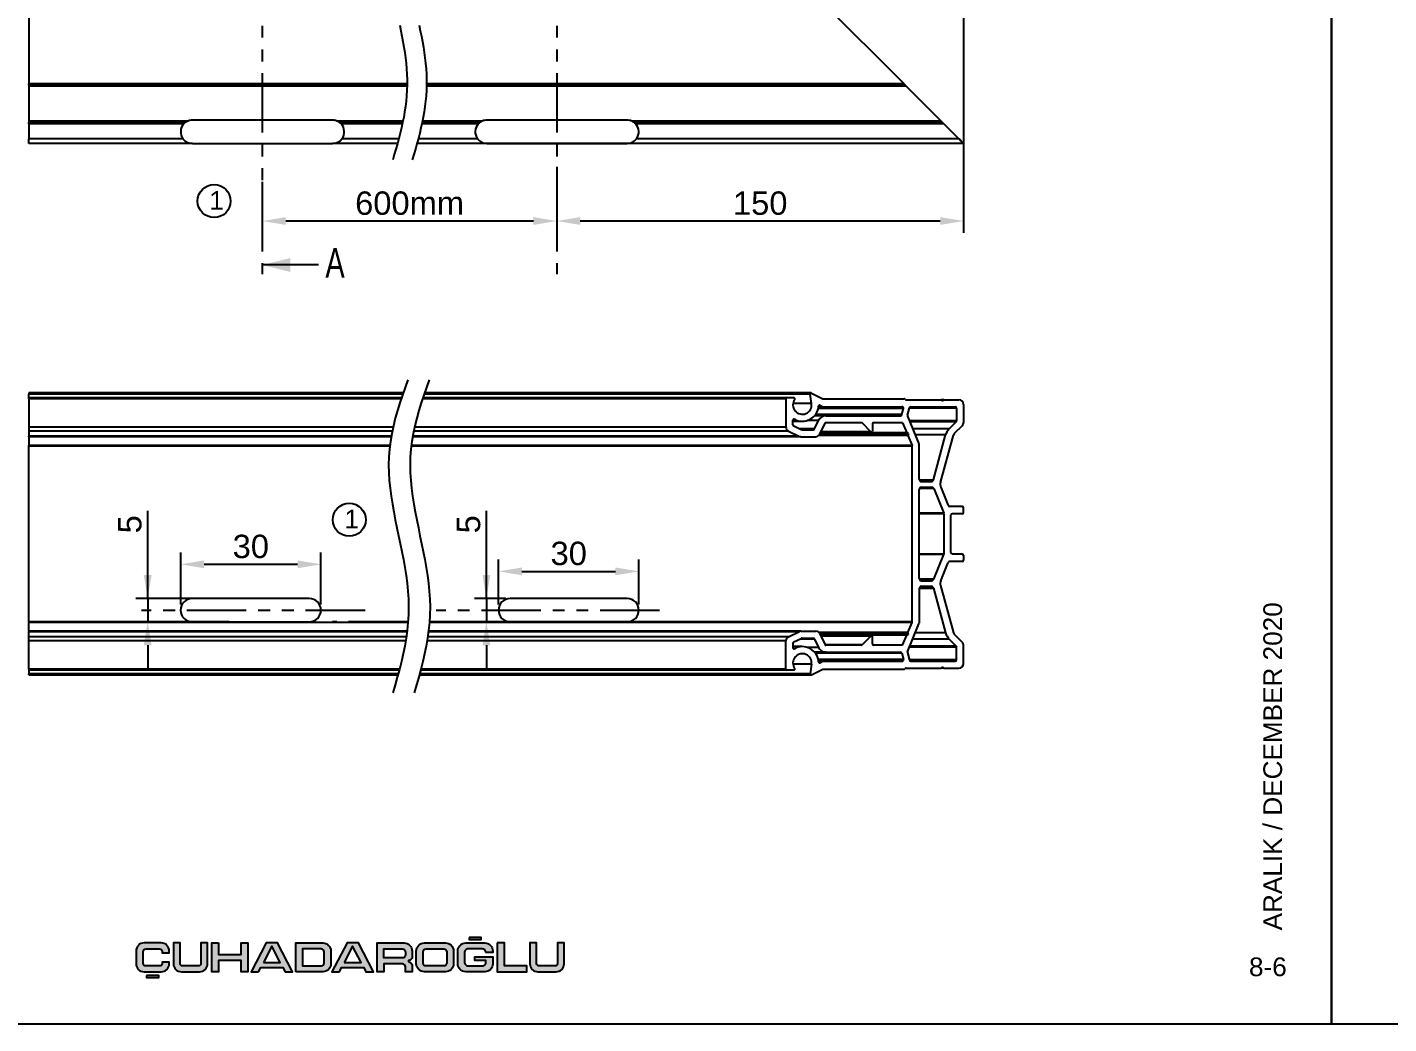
# Model space of a CAD drawing. Header units: millimetres. Extents: x 221 to 2771, y 196 to 840.
# Drawn here: x 1581.8 to 1727.4, y 542.6 to 649.2 of the extents above; entities that cross this region are included whole.
import ezdxf
from ezdxf.enums import TextEntityAlignment as Align

# ---------------------------------------------------------------- set-up
doc = ezdxf.new("R2010")
doc.units = ezdxf.units.MM
doc.header["$PDMODE"] = 1
doc.linetypes.add('PHANTOM', pattern=[12.7, 6.35, -1.27, 1.27, -1.27, 1.27, -1.27])
doc.layers.add('ANTET', color=7, linetype='Continuous')
doc.layers.add('antet_k', color=7, linetype='Continuous')
doc.styles.get("Standard").update_dxf_attribs({"font": 'arial.ttf'})
doc.dimstyles.new('ISO-25$0', dxfattribs={"dimtxt": 2.5, "dimasz": 2.5, "dimexe": 1.25, "dimexo": 0.625, "dimtad": 1, "dimdec": 1, "dimtxsty": 'Standard', "dimcen": 2.5, "dimadec": 0, "dimazin": 0, "dimtfac": 1, "dimtdec": 1, "dimtmove": 0, "dimatfit": 3, "dimfxl": 1, "dimarcsym": 0})

# ---------------------------------------------------------------- blocks, each defined once
blk = doc.blocks.new('S1.A')
at = {"color": 252}
blk.add_lwpolyline([(2269.17, -494.13), (2269.17, -791.13), (2479.17, -791.13), (2479.17, -494.13)], close=True, dxfattribs=at)
blk = doc.blocks.new('ÇUHADAROĞLU')
at = {"layer": 'ANTET'}
h = blk.add_hatch(color=7, dxfattribs=at)
h.paths.add_polyline_path([(159.1, 19.64, -0.414214), (159.42, 19.96), (160.84, 19.96, -0.414214), (161.16, 19.64), (161.16, 19.54), (161.9, 19.54), (161.9, 19.73, 0.414214), (161.05, 20.59), (159.21, 20.59, 0.414214), (158.36, 19.73), (158.36, 18.36, 0.414214), (159.21, 17.51), (161.05, 17.51, 0.414214), (161.9, 18.36), (161.9, 18.55), (161.16, 18.55), (161.16, 18.46, -0.414214), (160.84, 18.13), (159.42, 18.13, -0.414214), (159.1, 18.46)])
h.paths.add_polyline_path([(159.48, 17.12), (159.48, 16.9), (160.78, 16.9), (160.78, 17.12)])
h.paths.add_polyline_path([(165.15, 17.51, 0.414214), (166, 18.36), (166, 20.59), (165.29, 20.59), (165.29, 18.39, -0.414214), (165.03, 18.13), (163.32, 18.13, -0.414214), (163.06, 18.39), (163.06, 20.59), (162.35, 20.59), (162.35, 18.36, 0.414214), (163.2, 17.51)])
h.paths.add_polyline_path([(167.19, 18.73), (169.58, 18.73), (169.58, 17.51), (170.32, 17.51), (170.32, 20.59), (169.58, 20.59), (169.58, 19.36), (167.19, 19.36), (167.19, 20.59), (166.45, 20.59), (166.45, 17.51), (167.19, 17.51)])
h.paths.add_polyline_path([(170.66, 17.51), (171.46, 17.51), (171.69, 17.95), (174.05, 17.95), (174.29, 17.51), (175.09, 17.51), (173.48, 20.6), (172.27, 20.6)])
h.paths.add_polyline_path([(171.97, 18.49), (172.87, 20.23), (173.78, 18.49)], flags=16)
h.paths.add_polyline_path([(175.43, 17.51), (178.34, 17.51, 0.414214), (179.19, 18.36), (179.19, 19.73, 0.414214), (178.34, 20.59), (175.43, 20.59)])
h.paths.add_polyline_path([(176.14, 19.96), (178.15, 19.96, -0.414214), (178.47, 19.64), (178.47, 18.46, -0.414214), (178.15, 18.13), (176.14, 18.13)], flags=16)
h.paths.add_polyline_path([(180.34, 17.95), (182.7, 17.95), (182.94, 17.51), (183.74, 17.51), (182.13, 20.6), (180.92, 20.6), (179.31, 17.51), (180.11, 17.51)])
h.paths.add_polyline_path([(180.62, 18.49), (181.52, 20.23), (182.43, 18.49)], flags=16)
h.paths.add_polyline_path([(184.84, 18.34), (186.84, 18.34, -0.414214), (187.17, 18.02), (187.17, 17.51), (187.88, 17.51), (187.88, 18.21, 0.203358), (187.78, 18.44, 0.098259), (187.5, 18.62), (187.5, 18.7, 0.058399), (187.74, 18.83, 0.246853), (187.88, 19.09), (187.88, 19.73, 0.414214), (187.03, 20.59), (184.13, 20.59), (184.13, 17.51), (184.84, 17.51)])
h.paths.add_polyline_path([(184.84, 18.99), (184.84, 19.96), (186.82, 19.96, -0.414214), (187.17, 19.61), (187.17, 19.31, -0.414214), (186.84, 18.99)], flags=16)
h.paths.add_polyline_path([(191.45, 17.51, 0.414214), (192.31, 18.36), (192.31, 19.73, 0.414214), (191.45, 20.59), (189.19, 20.59, 0.414214), (188.33, 19.73), (188.33, 18.36, 0.414214), (189.19, 17.51)])
h.paths.add_polyline_path([(189.37, 18.13, -0.414214), (189.05, 18.46), (189.05, 19.64, -0.414214), (189.37, 19.96), (191.27, 19.96, -0.414214), (191.59, 19.64), (191.59, 18.46, -0.414214), (191.27, 18.13)], flags=16)
h.paths.add_polyline_path([(193.61, 17.51), (195.66, 17.51, 0.414214), (196.51, 18.36), (196.51, 19.11), (194.59, 19.11), (194.59, 18.7), (195.78, 18.7), (195.78, 18.54, -0.414214), (195.37, 18.13), (193.9, 18.13, -0.414214), (193.49, 18.54), (193.49, 19.55, -0.414214), (193.9, 19.96), (195.37, 19.96, -0.407741), (195.78, 19.56), (196.51, 19.56), (196.51, 19.73, 0.414214), (195.66, 20.59), (193.61, 20.59, 0.414214), (192.76, 19.73), (192.76, 18.36, 0.414214)])
h.paths.add_polyline_path([(195.28, 20.97), (195.28, 21.19), (193.99, 21.19), (193.99, 20.97)])
h.paths.add_polyline_path([(200.14, 17.51), (200.14, 18.13), (197.76, 18.13), (197.76, 20.59), (196.97, 20.59), (196.97, 17.51)])
h.paths.add_polyline_path([(201.2, 18.39), (201.2, 20.59), (200.48, 20.59), (200.48, 18.36, 0.414214), (201.34, 17.51), (203.28, 17.51, 0.414214), (204.13, 18.36), (204.13, 20.59), (203.42, 20.59), (203.42, 18.39, -0.414214), (203.16, 18.13), (201.46, 18.13, -0.414214)])
h = blk.add_hatch(color=7, dxfattribs=at)
h.paths.add_polyline_path([(159.1, 19.64, -0.414214), (159.42, 19.96), (160.84, 19.96, -0.414214), (161.16, 19.64), (161.16, 19.54), (161.9, 19.54), (161.9, 19.73, 0.414214), (161.05, 20.59), (159.21, 20.59, 0.414214), (158.36, 19.73), (158.36, 18.36, 0.414214), (159.21, 17.51), (161.05, 17.51, 0.414214), (161.9, 18.36), (161.9, 18.55), (161.16, 18.55), (161.16, 18.46, -0.414214), (160.84, 18.13), (159.42, 18.13, -0.414214), (159.1, 18.46)])
h.paths.add_polyline_path([(159.48, 17.12), (159.48, 16.9), (160.78, 16.9), (160.78, 17.12)])
h.paths.add_polyline_path([(165.15, 17.51, 0.414214), (166, 18.36), (166, 20.59), (165.29, 20.59), (165.29, 18.39, -0.414214), (165.03, 18.13), (163.32, 18.13, -0.414214), (163.06, 18.39), (163.06, 20.59), (162.35, 20.59), (162.35, 18.36, 0.414214), (163.2, 17.51)])
h.paths.add_polyline_path([(167.19, 18.73), (169.58, 18.73), (169.58, 17.51), (170.32, 17.51), (170.32, 20.59), (169.58, 20.59), (169.58, 19.36), (167.19, 19.36), (167.19, 20.59), (166.45, 20.59), (166.45, 17.51), (167.19, 17.51)])
h.paths.add_polyline_path([(170.66, 17.51), (171.46, 17.51), (171.69, 17.95), (174.05, 17.95), (174.29, 17.51), (175.09, 17.51), (173.48, 20.6), (172.27, 20.6)])
h.paths.add_polyline_path([(171.97, 18.49), (172.87, 20.23), (173.78, 18.49)], flags=16)
h.paths.add_polyline_path([(175.43, 17.51), (178.34, 17.51, 0.414214), (179.19, 18.36), (179.19, 19.73, 0.414214), (178.34, 20.59), (175.43, 20.59)])
h.paths.add_polyline_path([(176.14, 19.96), (178.15, 19.96, -0.414214), (178.47, 19.64), (178.47, 18.46, -0.414214), (178.15, 18.13), (176.14, 18.13)], flags=16)
h.paths.add_polyline_path([(180.34, 17.95), (182.7, 17.95), (182.94, 17.51), (183.74, 17.51), (182.13, 20.6), (180.92, 20.6), (179.31, 17.51), (180.11, 17.51)])
h.paths.add_polyline_path([(180.62, 18.49), (181.52, 20.23), (182.43, 18.49)], flags=16)
h.paths.add_polyline_path([(184.84, 18.34), (186.84, 18.34, -0.414214), (187.17, 18.02), (187.17, 17.51), (187.88, 17.51), (187.88, 18.21, 0.203358), (187.78, 18.44, 0.098259), (187.5, 18.62), (187.5, 18.7, 0.058399), (187.74, 18.83, 0.246853), (187.88, 19.09), (187.88, 19.73, 0.414214), (187.03, 20.59), (184.13, 20.59), (184.13, 17.51), (184.84, 17.51)])
h.paths.add_polyline_path([(184.84, 18.99), (184.84, 19.96), (186.82, 19.96, -0.414214), (187.17, 19.61), (187.17, 19.31, -0.414214), (186.84, 18.99)], flags=16)
h.paths.add_polyline_path([(191.45, 17.51, 0.414214), (192.31, 18.36), (192.31, 19.73, 0.414214), (191.45, 20.59), (189.19, 20.59, 0.414214), (188.33, 19.73), (188.33, 18.36, 0.414214), (189.19, 17.51)])
h.paths.add_polyline_path([(189.37, 18.13, -0.414214), (189.05, 18.46), (189.05, 19.64, -0.414214), (189.37, 19.96), (191.27, 19.96, -0.414214), (191.59, 19.64), (191.59, 18.46, -0.414214), (191.27, 18.13)], flags=16)
h.paths.add_polyline_path([(193.61, 17.51), (195.66, 17.51, 0.414214), (196.51, 18.36), (196.51, 19.11), (194.59, 19.11), (194.59, 18.7), (195.78, 18.7), (195.78, 18.54, -0.414214), (195.37, 18.13), (193.9, 18.13, -0.414214), (193.49, 18.54), (193.49, 19.55, -0.414214), (193.9, 19.96), (195.37, 19.96, -0.407741), (195.78, 19.56), (196.51, 19.56), (196.51, 19.73, 0.414214), (195.66, 20.59), (193.61, 20.59, 0.414214), (192.76, 19.73), (192.76, 18.36, 0.414214)])
h.paths.add_polyline_path([(195.28, 20.97), (195.28, 21.19), (193.99, 21.19), (193.99, 20.97)])
h.paths.add_polyline_path([(200.14, 17.51), (200.14, 18.13), (197.76, 18.13), (197.76, 20.59), (196.97, 20.59), (196.97, 17.51)])
h.paths.add_polyline_path([(201.2, 18.39), (201.2, 20.59), (200.48, 20.59), (200.48, 18.36, 0.414214), (201.34, 17.51), (203.28, 17.51, 0.414214), (204.13, 18.36), (204.13, 20.59), (203.42, 20.59), (203.42, 18.39, -0.414214), (203.16, 18.13), (201.46, 18.13, -0.414214)])
at = {"layer": 'ANTET', "color": 7}
for points in [[(159.42, 18.13, -0.414214), (159.1, 18.46), (159.1, 19.64, -0.414214), (159.42, 19.96), (160.84, 19.96, -0.414214), (161.16, 19.64), (161.16, 19.54), (161.9, 19.54), (161.9, 19.73, 0.414214), (161.05, 20.59), (159.21, 20.59, 0.414214), (158.36, 19.73), (158.36, 18.36, 0.414214), (159.21, 17.51), (161.05, 17.51, 0.414214), (161.9, 18.36), (161.9, 18.55), (161.16, 18.55), (161.16, 18.46, -0.414214), (160.84, 18.13)], [(159.42, 18.13, -0.414214), (159.1, 18.46), (159.1, 19.64, -0.414214), (159.42, 19.96), (160.84, 19.96, -0.414214), (161.16, 19.64), (161.16, 19.54), (161.9, 19.54), (161.9, 19.73, 0.414214), (161.05, 20.59), (159.21, 20.59, 0.414214), (158.36, 19.73), (158.36, 18.36, 0.414214), (159.21, 17.51), (161.05, 17.51, 0.414214), (161.9, 18.36), (161.9, 18.55), (161.16, 18.55), (161.16, 18.46, -0.414214), (160.84, 18.13)], [(165.03, 18.13), (163.32, 18.13, -0.414214), (163.06, 18.39), (163.06, 20.59), (162.35, 20.59), (162.35, 18.36, 0.414214), (163.2, 17.51), (165.15, 17.51, 0.414214), (166, 18.36), (166, 20.59), (165.29, 20.59), (165.29, 18.39, -0.414214)], [(165.03, 18.13), (163.32, 18.13, -0.414214), (163.06, 18.39), (163.06, 20.59), (162.35, 20.59), (162.35, 18.36, 0.414214), (163.2, 17.51), (165.15, 17.51, 0.414214), (166, 18.36), (166, 20.59), (165.29, 20.59), (165.29, 18.39, -0.414214)], [(175.43, 17.51), (175.43, 20.59), (178.34, 20.59, -0.414214), (179.19, 19.73), (179.19, 18.36, -0.414214), (178.34, 17.51)], [(175.43, 17.51), (175.43, 20.59), (178.34, 20.59, -0.414214), (179.19, 19.73), (179.19, 18.36, -0.414214), (178.34, 17.51)], [(187.88, 18.21), (187.88, 17.51), (187.17, 17.51), (187.17, 18.02, 0.414214), (186.84, 18.34), (184.84, 18.34), (184.84, 17.51), (184.13, 17.51), (184.13, 20.59), (187.03, 20.59, -0.414214), (187.88, 19.73), (187.88, 19.09, -0.246853), (187.74, 18.83, -0.058399), (187.5, 18.7), (187.5, 18.62, -0.098259), (187.78, 18.44, -0.203358)], [(187.88, 18.21), (187.88, 17.51), (187.17, 17.51), (187.17, 18.02, 0.414214), (186.84, 18.34), (184.84, 18.34), (184.84, 17.51), (184.13, 17.51), (184.13, 20.59), (187.03, 20.59, -0.414214), (187.88, 19.73), (187.88, 19.09, -0.246853), (187.74, 18.83, -0.058399), (187.5, 18.7), (187.5, 18.62, -0.098259), (187.78, 18.44, -0.203358)], [(191.45, 17.51), (189.19, 17.51, -0.414214), (188.33, 18.36), (188.33, 19.73, -0.414214), (189.19, 20.59), (191.45, 20.59, -0.414214), (192.31, 19.73), (192.31, 18.36, -0.414214)], [(191.45, 17.51), (189.19, 17.51, -0.414214), (188.33, 18.36), (188.33, 19.73, -0.414214), (189.19, 20.59), (191.45, 20.59, -0.414214), (192.31, 19.73), (192.31, 18.36, -0.414214)], [(195.78, 18.54), (195.78, 18.7), (194.59, 18.7), (194.59, 19.11), (196.51, 19.11), (196.51, 18.36, -0.414214), (195.66, 17.51), (193.61, 17.51, -0.414214), (192.76, 18.36), (192.76, 19.73, -0.414214), (193.61, 20.59), (195.66, 20.59, -0.414214), (196.51, 19.73), (196.51, 19.56), (195.78, 19.56, 0.407741), (195.37, 19.96), (193.9, 19.96, 0.414214), (193.49, 19.55), (193.49, 18.54, 0.414214), (193.9, 18.13), (195.37, 18.13, 0.414214)], [(195.78, 18.54), (195.78, 18.7), (194.59, 18.7), (194.59, 19.11), (196.51, 19.11), (196.51, 18.36, -0.414214), (195.66, 17.51), (193.61, 17.51, -0.414214), (192.76, 18.36), (192.76, 19.73, -0.414214), (193.61, 20.59), (195.66, 20.59, -0.414214), (196.51, 19.73), (196.51, 19.56), (195.78, 19.56, 0.407741), (195.37, 19.96), (193.9, 19.96, 0.414214), (193.49, 19.55), (193.49, 18.54, 0.414214), (193.9, 18.13), (195.37, 18.13, 0.414214)], [(201.34, 17.51), (203.28, 17.51, 0.414214), (204.13, 18.36), (204.13, 20.59), (203.42, 20.59), (203.42, 18.39, -0.414214), (203.16, 18.13), (201.46, 18.13, -0.414214), (201.2, 18.39), (201.2, 20.59), (200.48, 20.59), (200.48, 18.36, 0.414214)], [(201.34, 17.51), (203.28, 17.51, 0.414214), (204.13, 18.36), (204.13, 20.59), (203.42, 20.59), (203.42, 18.39, -0.414214), (203.16, 18.13), (201.46, 18.13, -0.414214), (201.2, 18.39), (201.2, 20.59), (200.48, 20.59), (200.48, 18.36, 0.414214)], [(178.47, 19.64, 0.414214), (178.15, 19.96), (176.14, 19.96), (176.14, 18.13), (178.15, 18.13, 0.414214), (178.47, 18.46)], [(178.47, 19.64, 0.414214), (178.15, 19.96), (176.14, 19.96), (176.14, 18.13), (178.15, 18.13, 0.414214), (178.47, 18.46)], [(186.82, 19.96, -0.414214), (187.17, 19.61), (187.17, 19.31, -0.414214), (186.84, 18.99), (184.84, 18.99), (184.84, 19.96)], [(186.82, 19.96, -0.414214), (187.17, 19.61), (187.17, 19.31, -0.414214), (186.84, 18.99), (184.84, 18.99), (184.84, 19.96)], [(191.59, 19.64), (191.59, 18.46, -0.414214), (191.27, 18.13), (189.37, 18.13, -0.414214), (189.05, 18.46), (189.05, 19.64, -0.414214), (189.37, 19.96), (191.27, 19.96, -0.414214)], [(191.59, 19.64), (191.59, 18.46, -0.414214), (191.27, 18.13), (189.37, 18.13, -0.414214), (189.05, 18.46), (189.05, 19.64, -0.414214), (189.37, 19.96), (191.27, 19.96, -0.414214)]]:
    blk.add_lwpolyline(points, format="xyb", close=True, dxfattribs=at)
for points in [[(167.19, 20.59), (167.19, 19.36), (169.58, 19.36), (169.58, 20.59), (170.32, 20.59), (170.32, 17.51), (169.58, 17.51), (169.58, 18.73), (167.19, 18.73), (167.19, 17.51), (166.45, 17.51), (166.45, 20.59)], [(167.19, 20.59), (167.19, 19.36), (169.58, 19.36), (169.58, 20.59), (170.32, 20.59), (170.32, 17.51), (169.58, 17.51), (169.58, 18.73), (167.19, 18.73), (167.19, 17.51), (166.45, 17.51), (166.45, 20.59)], [(171.46, 17.51), (171.69, 17.95), (174.05, 17.95), (174.29, 17.51), (175.09, 17.51), (173.48, 20.6), (172.27, 20.6), (170.66, 17.51)], [(171.46, 17.51), (171.69, 17.95), (174.05, 17.95), (174.29, 17.51), (175.09, 17.51), (173.48, 20.6), (172.27, 20.6), (170.66, 17.51)], [(180.11, 17.51), (180.34, 17.95), (182.7, 17.95), (182.94, 17.51), (183.74, 17.51), (182.13, 20.6), (180.92, 20.6), (179.31, 17.51)], [(180.11, 17.51), (180.34, 17.95), (182.7, 17.95), (182.94, 17.51), (183.74, 17.51), (182.13, 20.6), (180.92, 20.6), (179.31, 17.51)], [(193.99, 21.19), (193.99, 20.97), (195.28, 20.97), (195.28, 21.19)], [(193.99, 21.19), (193.99, 20.97), (195.28, 20.97), (195.28, 21.19)], [(196.97, 20.59), (196.97, 17.51), (200.14, 17.51), (200.14, 18.13), (197.76, 18.13), (197.76, 20.59)], [(196.97, 20.59), (196.97, 17.51), (200.14, 17.51), (200.14, 18.13), (197.76, 18.13), (197.76, 20.59)], [(171.97, 18.49), (173.78, 18.49), (172.87, 20.23)], [(171.97, 18.49), (173.78, 18.49), (172.87, 20.23)], [(180.62, 18.49), (182.43, 18.49), (181.52, 20.23)], [(180.62, 18.49), (182.43, 18.49), (181.52, 20.23)], [(159.48, 17.12), (159.48, 16.9), (160.78, 16.9), (160.78, 17.12)], [(159.48, 17.12), (159.48, 16.9), (160.78, 16.9), (160.78, 17.12)]]:
    blk.add_lwpolyline(points, close=True, dxfattribs=at)
blk = doc.blocks.new('S50_SYF1')
blk.add_blockref('ÇUHADAROĞLU', (692.04, 2042.44))
at = {"layer": 'antet_k', "color": 0}
blk.add_blockref('S1.A', (-1500.92, 2845.51), dxfattribs=at)
blk = doc.blocks.new('*D126')
at = {"color": 0, "lineweight": -2}
for p, q in [((1681.95, 651.1), (1681.95, 627.21)), ((1638.45, 634.26), (1638.45, 627.21)), ((1679.45, 628.46), (1640.95, 628.46))]:
    blk.add_line(p, q, dxfattribs=at)
at = {"color": 0}
for points in [[(1640.95, 628.88), (1640.95, 628.05), (1638.45, 628.46)], [(1679.45, 628.05), (1679.45, 628.88), (1681.95, 628.46)]]:
    blk.add_solid(points, dxfattribs=at)
at = {"layer": 'Defpoints', "color": 0}
for p in [(1681.95, 651.72), (1638.45, 634.88), (1638.45, 628.46)]:
    blk.add_point(p, dxfattribs=at)
at = {"color": 0, "insert": (1660.2, 630.36), "char_height": 2.5, "attachment_point": 5}
blk.add_mtext('{\\fArial|b0|i0|c162|p34;150}', dxfattribs=at)
blk = doc.blocks.new('*D127')
at = {"color": 0, "lineweight": -2}
for p, q in [((1638.45, 634.26), (1638.45, 627.21)), ((1606.95, 632.66), (1606.95, 627.21)), ((1635.95, 628.46), (1609.45, 628.46))]:
    blk.add_line(p, q, dxfattribs=at)
at = {"color": 0}
for points in [[(1609.45, 628.88), (1609.45, 628.05), (1606.95, 628.46)], [(1635.95, 628.05), (1635.95, 628.88), (1638.45, 628.46)]]:
    blk.add_solid(points, dxfattribs=at)
at = {"layer": 'Defpoints', "color": 0}
for p in [(1638.45, 634.88), (1606.95, 633.28), (1606.95, 628.46)]:
    blk.add_point(p, dxfattribs=at)
at = {"color": 0, "insert": (1622.7, 630.36), "char_height": 2.5, "attachment_point": 5}
blk.add_mtext('{\\fArial|b0|i0|c162|p34;600mm}', dxfattribs=at)
blk = doc.blocks.new('*D128')
at = {"color": 0, "lineweight": -2}
for p, q in [((1598.22, 587.44), (1598.22, 593)), ((1613.22, 587.47), (1613.22, 593)), ((1600.72, 591.75), (1610.72, 591.75))]:
    blk.add_line(p, q, dxfattribs=at)
at = {"color": 0}
for points in [[(1600.72, 592.17), (1600.72, 591.33), (1598.22, 591.75)], [(1610.72, 591.33), (1610.72, 592.17), (1613.22, 591.75)]]:
    blk.add_solid(points, dxfattribs=at)
at = {"layer": 'Defpoints', "color": 0}
for p in [(1613.22, 591.75), (1613.22, 586.85), (1598.22, 586.82)]:
    blk.add_point(p, dxfattribs=at)
at = {"color": 0, "insert": (1605.72, 593.65), "char_height": 2.5, "attachment_point": 5}
blk.add_mtext('{30}', dxfattribs=at)
blk = doc.blocks.new('*D129')
at = {"color": 0, "lineweight": -2}
for p, q in [((1594.69, 588.1), (1594.69, 597.48)), ((1594.69, 590.6), (1594.69, 593.1)), ((1603.41, 588.1), (1593.44, 588.1)), ((1594.69, 588.1), (1594.69, 585.6)), ((1603.41, 585.6), (1593.44, 585.6)), ((1594.69, 583.1), (1594.69, 580.6))]:
    blk.add_line(p, q, dxfattribs=at)
at = {"color": 0}
for points in [[(1594.27, 590.6), (1595.11, 590.6), (1594.69, 588.1)], [(1595.11, 583.1), (1594.27, 583.1), (1594.69, 585.6)]]:
    blk.add_solid(points, dxfattribs=at)
at = {"layer": 'Defpoints', "color": 0}
for p in [(1604.04, 588.1), (1594.69, 585.6), (1604.04, 585.6)]:
    blk.add_point(p, dxfattribs=at)
at = {"color": 0, "insert": (1592.79, 596.03), "char_height": 2.5, "attachment_point": 5, "rotation": 90}
blk.add_mtext('{5}', dxfattribs=at)
blk = doc.blocks.new('*D131')
at = {"color": 0, "lineweight": -2}
for p, q in [((1632.22, 587.44), (1632.22, 592.25)), ((1647.22, 587.47), (1647.22, 592.25)), ((1634.72, 591), (1644.72, 591))]:
    blk.add_line(p, q, dxfattribs=at)
at = {"color": 0}
for points in [[(1634.72, 591.41), (1634.72, 590.58), (1632.22, 591)], [(1644.72, 590.58), (1644.72, 591.41), (1647.22, 591)]]:
    blk.add_solid(points, dxfattribs=at)
at = {"layer": 'Defpoints', "color": 0}
for p in [(1647.22, 591), (1647.22, 586.85), (1632.22, 586.82)]:
    blk.add_point(p, dxfattribs=at)
at = {"color": 0, "insert": (1639.72, 592.9), "char_height": 2.5, "attachment_point": 5}
blk.add_mtext('{30}', dxfattribs=at)
blk = doc.blocks.new('*D132')
at = {"color": 0, "lineweight": -2}
for p, q in [((1630.91, 588.1), (1630.91, 597.48)), ((1630.91, 590.6), (1630.91, 593.1)), ((1633.01, 588.1), (1629.66, 588.1)), ((1630.91, 588.1), (1630.91, 585.6)), ((1632.94, 585.6), (1629.66, 585.6)), ((1630.91, 583.1), (1630.91, 580.6))]:
    blk.add_line(p, q, dxfattribs=at)
at = {"color": 0}
for points in [[(1630.5, 590.6), (1631.33, 590.6), (1630.91, 588.1)], [(1631.33, 583.1), (1630.5, 583.1), (1630.91, 585.6)]]:
    blk.add_solid(points, dxfattribs=at)
at = {"layer": 'Defpoints', "color": 0}
for p in [(1633.63, 588.1), (1630.91, 585.6), (1633.56, 585.6)]:
    blk.add_point(p, dxfattribs=at)
at = {"color": 0, "insert": (1629.02, 596.03), "char_height": 2.5, "attachment_point": 5, "rotation": 90}
blk.add_mtext('{5}', dxfattribs=at)

msp = doc.modelspace()

# ---------------------------------------------------------------- linework, layer by layer
at = {"color": 7, "linetype": 'PHANTOM'}
for p, q in [((1606.95, 669.663), (1606.95, 622.763)), ((1638.45, 669.663), (1638.45, 622.763)), ((1617.934, 586.818), (1594.025, 586.818)), ((1649.434, 586.818), (1625.525, 586.818))]:
    msp.add_line(p, q, dxfattribs=at)
at = {"color": 31}
for p, q in [((1581.966, 651.799), (1581.966, 643.118)), ((1675.587, 643.118), (1666.906, 651.799)), ((1581.966, 643.006), (1581.966, 643.118)), ((1622.435, 643.118), (1581.966, 643.118)), ((1581.966, 643.006), (1581.966, 642.894)), ((1622.433, 643.006), (1581.966, 643.006)), ((1581.966, 642.894), (1581.966, 639.153)), ((1622.43, 642.894), (1581.966, 642.894)), ((1675.811, 642.894), (1624.516, 642.894)), ((1675.699, 643.006), (1624.518, 643.006)), ((1675.587, 643.118), (1624.52, 643.118)), ((1675.811, 642.894), (1675.699, 643.006)), ((1675.811, 642.894), (1675.699, 643.006)), ((1679.551, 639.153), (1675.811, 642.894)), ((1614.466, 639.255), (1599.466, 639.255)), ((1645.966, 639.255), (1630.966, 639.255)), ((1598.973, 639.153), (1581.966, 639.153)), ((1581.966, 639.153), (1581.966, 639.003)), ((1598.714, 639.003), (1581.966, 639.003)), ((1581.966, 638.853), (1581.966, 639.003)), ((1598.548, 638.853), (1581.966, 638.853)), ((1581.966, 638.853), (1581.966, 637.255)), ((1621.986, 639.153), (1614.959, 639.153)), ((1621.955, 639.003), (1615.218, 639.003)), ((1621.924, 638.853), (1615.384, 638.853)), ((1630.048, 638.853), (1624.009, 638.853)), ((1630.214, 639.003), (1624.041, 639.003)), ((1630.473, 639.153), (1624.071, 639.153)), ((1679.551, 639.153), (1646.459, 639.153)), ((1679.701, 639.003), (1646.718, 639.003)), ((1679.851, 638.853), (1646.884, 638.853)), ((1679.701, 639.003), (1679.551, 639.153)), ((1679.701, 639.003), (1679.851, 638.853)), ((1681.45, 637.255), (1679.851, 638.853)), ((1581.966, 636.755), (1581.966, 637.255)), ((1598.466, 637.255), (1581.966, 637.255)), ((1599.466, 636.755), (1581.966, 636.755)), ((1599.466, 636.755), (1614.466, 636.755)), ((1621.406, 636.755), (1614.466, 636.755)), ((1621.541, 637.255), (1615.466, 637.255)), ((1681.95, 636.755), (1623.492, 636.755)), ((1629.966, 637.255), (1623.627, 637.255)), ((1630.966, 636.755), (1645.966, 636.755)), ((1681.45, 637.255), (1646.966, 637.255)), ((1581.966, 610.077), (1581.966, 609.963)), ((1622.013, 610.077), (1581.966, 610.077)), ((1581.966, 609.547), (1581.966, 609.963)), ((1621.973, 609.963), (1581.966, 609.963)), ((1581.966, 609.447), (1581.966, 609.547)), ((1621.831, 609.547), (1581.966, 609.547)), ((1581.966, 609.447), (1581.966, 606.434)), ((1621.798, 609.447), (1581.966, 609.447)), ((1662.95, 609.447), (1624.092, 609.447)), ((1663.05, 609.547), (1624.125, 609.547)), ((1665.546, 609.963), (1624.267, 609.963)), ((1665.645, 610.077), (1624.307, 610.077)), ((1662.95, 609.447), (1662.95, 606.434)), ((1663.813, 609.547), (1663.05, 609.547)), ((1665.69, 608.936), (1663.71, 608.936)), ((1665.69, 608.936), (1665.546, 609.963)), ((1665.69, 610.066), (1666.906, 609.447)), ((1666.591, 608.766), (1666.501, 608.766)), ((1666.591, 608.766), (1666.906, 608.605)), ((1666.906, 609.447), (1675.587, 609.447)), ((1675.811, 609.347), (1679.551, 609.347)), ((1679.851, 609.347), (1679.551, 609.347)), ((1679.551, 609.347), (1679.701, 609.197)), ((1679.851, 609.347), (1679.701, 609.197)), ((1679.851, 609.347), (1681.45, 609.347)), ((1681.95, 608.847), (1681.95, 606.931)), ((1663.849, 607.268), (1663.751, 607.268)), ((1667.2, 607.647), (1666.019, 607.647)), ((1675.337, 607.758), (1666.108, 607.758)), ((1675.516, 608.416), (1666.408, 608.416)), ((1666.906, 608.605), (1666.439, 608.605)), ((1666.906, 608.605), (1675.371, 608.605)), ((1667.2, 607.647), (1675.192, 607.647)), ((1675.337, 607.758), (1675.516, 608.416)), ((1675.939, 607.687), (1676.157, 608.487)), ((1675.946, 607.59), (1677.181, 604.623)), ((1681.2, 608.447), (1676.147, 608.447)), ((1676.302, 608.597), (1681.05, 608.597)), ((1681.2, 608.447), (1681.2, 607.097)), ((1581.966, 606.434), (1581.966, 605.984)), ((1620.944, 606.434), (1581.966, 606.434)), ((1581.966, 605.984), (1581.966, 605.448)), ((1620.847, 605.984), (1581.966, 605.984)), ((1663.231, 605.984), (1623.141, 605.984)), ((1662.95, 606.434), (1623.237, 606.434)), ((1663.231, 605.984), (1664.331, 605.448)), ((1663.7, 606.684), (1663.7, 607.181)), ((1663.7, 607.047), (1664.7, 607.047)), ((1663.784, 606.549), (1664.577, 606.162)), ((1666.015, 606.234), (1664.43, 606.234)), ((1664.642, 606.147), (1665.879, 606.147)), ((1666.433, 607.129), (1665.228, 607.129)), ((1666.015, 606.234), (1666.433, 607.129)), ((1666.587, 605.686), (1667.132, 606.854)), ((1675.872, 605.814), (1666.647, 605.814)), ((1666.686, 605.897), (1672.1, 605.897)), ((1672.029, 605.926), (1666.7, 605.926)), ((1671.088, 606.868), (1667.14, 606.868)), ((1671.017, 606.897), (1667.2, 606.897)), ((1672.029, 605.926), (1671.088, 606.868)), ((1672.2, 606.797), (1672.2, 605.997)), ((1675.422, 606.897), (1672.3, 606.897)), ((1675.422, 606.897), (1675.872, 605.814)), ((1676.068, 605.734), (1675.872, 605.814)), ((1681.2, 607.097), (1676.151, 607.097)), ((1681.156, 606.991), (1676.195, 606.991)), ((1680.418, 606.253), (1676.502, 606.253)), ((1681.156, 606.991), (1680.418, 606.253)), ((1681.804, 606.578), (1680.949, 605.723)), ((1581.966, 605.397), (1581.966, 605.448)), ((1620.745, 605.448), (1581.966, 605.448)), ((1581.966, 605.397), (1581.966, 604.455)), ((1620.736, 605.397), (1581.966, 605.397)), ((1581.966, 604.397), (1581.966, 604.455)), ((1620.595, 604.455), (1581.966, 604.455)), ((1581.966, 585.597), (1581.966, 604.397)), ((1620.587, 604.397), (1581.966, 604.397)), ((1676.45, 604.397), (1622.881, 604.397)), ((1676.438, 604.455), (1622.888, 604.455)), ((1664.55, 605.397), (1623.03, 605.397)), ((1664.331, 605.448), (1623.039, 605.448)), ((1664.55, 605.397), (1666.134, 605.397)), ((1675.988, 605.538), (1666.482, 605.538)), ((1676.068, 605.734), (1666.61, 605.734)), ((1676.068, 605.734), (1675.988, 605.538)), ((1675.988, 605.538), (1676.438, 604.455)), ((1676.45, 585.597), (1676.45, 604.397)), ((1680.032, 605.587), (1676.78, 605.587)), ((1677.2, 600.847), (1677.2, 604.527)), ((1678.723, 600.781), (1680.032, 605.587)), ((1679.476, 600.494), (1680.857, 605.565)), ((1677.209, 600.781), (1678.723, 600.781)), ((1677.45, 600.597), (1678.482, 600.597)), ((1677.45, 599.997), (1678.534, 599.997)), ((1679.505, 600.015), (1680.308, 598.041)), ((1677.2, 590.247), (1677.2, 599.747)), ((1678.766, 599.841), (1677.218, 599.841)), ((1678.766, 599.841), (1679.839, 597.204)), ((1679.839, 597.204), (1677.2, 597.204)), ((1679.85, 597.147), (1677.2, 597.147)), ((1679.85, 597.147), (1679.85, 592.847)), ((1681.8, 597.947), (1680.447, 597.947)), ((1681.8, 597.147), (1680.75, 597.147)), ((1681.95, 597.297), (1681.95, 597.797)), ((1680.6, 592.997), (1680.6, 596.997)), ((1679.85, 592.847), (1677.2, 592.847)), ((1679.839, 592.791), (1677.2, 592.791)), ((1678.766, 590.153), (1679.839, 592.791)), ((1681.8, 592.847), (1680.75, 592.847)), ((1681.95, 592.697), (1681.95, 592.197)), ((1679.505, 589.98), (1680.308, 591.954)), ((1681.8, 592.047), (1680.447, 592.047)), ((1678.766, 590.153), (1677.218, 590.153)), ((1677.45, 589.997), (1678.534, 589.997)), ((1677.2, 589.147), (1677.2, 585.467)), ((1677.209, 589.213), (1678.723, 589.213)), ((1677.45, 589.397), (1678.482, 589.397)), ((1678.723, 589.213), (1680.032, 584.408)), ((1679.476, 589.5), (1680.857, 584.429)), ((1611.966, 588.097), (1599.466, 588.097)), ((1645.966, 588.097), (1633.466, 588.097)), ((1581.966, 585.597), (1581.966, 585.54)), ((1599.466, 585.597), (1581.966, 585.597)), ((1581.966, 584.597), (1581.966, 585.54)), ((1622.524, 585.54), (1581.966, 585.54)), ((1599.466, 585.597), (1611.966, 585.597)), ((1676.438, 585.54), (1624.818, 585.54)), ((1676.45, 585.597), (1624.822, 585.597)), ((1633.466, 585.597), (1645.966, 585.597)), ((1675.988, 584.457), (1676.438, 585.54)), ((1581.966, 584.597), (1581.966, 584.547)), ((1622.427, 584.597), (1581.966, 584.597)), ((1581.966, 584.01), (1581.966, 584.547)), ((1622.421, 584.547), (1581.966, 584.547)), ((1581.966, 583.561), (1581.966, 584.01)), ((1622.348, 584.01), (1581.966, 584.01)), ((1663.231, 584.01), (1624.642, 584.01)), ((1664.331, 584.547), (1624.715, 584.547)), ((1664.55, 584.597), (1624.721, 584.597)), ((1663.231, 584.01), (1664.331, 584.547)), ((1664.55, 584.597), (1666.134, 584.597)), ((1675.988, 584.457), (1666.482, 584.457)), ((1666.587, 584.308), (1667.132, 583.14)), ((1676.068, 584.261), (1666.61, 584.261)), ((1675.872, 584.18), (1666.647, 584.18)), ((1672.1, 584.097), (1666.686, 584.097)), ((1672.029, 584.068), (1666.7, 584.068)), ((1672.029, 584.068), (1671.088, 583.126)), ((1672.2, 583.197), (1672.2, 583.997)), ((1675.422, 583.097), (1675.872, 584.18)), ((1676.068, 584.261), (1675.872, 584.18)), ((1675.946, 582.405), (1677.181, 585.371)), ((1676.068, 584.261), (1675.988, 584.457)), ((1680.032, 584.408), (1676.78, 584.408)), ((1681.804, 583.416), (1680.949, 584.271)), ((1581.966, 580.547), (1581.966, 583.561)), ((1622.278, 583.561), (1581.966, 583.561)), ((1662.95, 583.561), (1624.571, 583.561)), ((1662.95, 580.547), (1662.95, 583.561)), ((1663.7, 583.311), (1663.7, 582.813)), ((1664.7, 582.947), (1663.7, 582.947)), ((1663.849, 582.726), (1663.751, 582.726)), ((1663.784, 583.446), (1664.577, 583.832)), ((1666.015, 583.761), (1664.43, 583.761)), ((1664.642, 583.847), (1665.879, 583.847)), ((1666.433, 582.866), (1665.228, 582.866)), ((1666.015, 583.761), (1666.433, 582.866)), ((1671.088, 583.126), (1667.14, 583.126)), ((1671.017, 583.097), (1667.2, 583.097)), ((1675.422, 583.097), (1672.3, 583.097)), ((1681.2, 582.897), (1676.151, 582.897)), ((1681.156, 583.003), (1676.195, 583.003)), ((1680.418, 583.741), (1676.502, 583.741)), ((1681.156, 583.003), (1680.418, 583.741)), ((1681.2, 581.547), (1681.2, 582.897)), ((1681.95, 581.147), (1681.95, 583.063)), ((1665.69, 581.058), (1663.71, 581.058)), ((1665.69, 581.058), (1665.546, 580.031)), ((1667.2, 582.347), (1666.019, 582.347)), ((1675.337, 582.237), (1666.108, 582.237)), ((1675.516, 581.578), (1666.408, 581.578)), ((1666.906, 581.389), (1666.439, 581.389)), ((1666.591, 581.229), (1666.501, 581.229)), ((1666.591, 581.229), (1666.906, 581.389)), ((1666.906, 581.389), (1675.371, 581.389)), ((1667.2, 582.347), (1675.192, 582.347)), ((1675.337, 582.237), (1675.516, 581.578)), ((1675.939, 582.308), (1676.157, 581.508)), ((1681.2, 581.547), (1676.147, 581.547)), ((1676.302, 581.397), (1681.05, 581.397)), ((1581.966, 580.547), (1581.966, 580.447)), ((1621.624, 580.547), (1581.966, 580.547)), ((1581.966, 580.447), (1581.966, 580.031)), ((1621.598, 580.447), (1581.966, 580.447)), ((1581.966, 579.917), (1581.966, 580.031)), ((1621.486, 580.031), (1581.966, 580.031)), ((1581.966, 579.917), (1621.454, 579.917)), ((1623.748, 579.917), (1665.645, 579.917)), ((1665.546, 580.031), (1623.779, 580.031)), ((1663.05, 580.447), (1623.892, 580.447)), ((1662.95, 580.547), (1623.918, 580.547)), ((1663.813, 580.447), (1663.05, 580.447)), ((1665.69, 579.928), (1666.906, 580.547)), ((1666.906, 580.547), (1675.587, 580.547)), ((1675.811, 580.647), (1679.551, 580.647)), ((1679.551, 580.647), (1679.701, 580.797)), ((1679.851, 580.647), (1679.551, 580.647)), ((1679.851, 580.647), (1679.701, 580.797)), ((1679.851, 580.647), (1681.45, 580.647))]:
    msp.add_line(p, q, dxfattribs=at)
at = {"color": 7, "linetype": 'Continuous'}
msp.add_line((1612.95, 623.763), (1606.95, 623.763), dxfattribs=at)
at = {"color": 8, "linetype": 'PHANTOM'}
msp.add_line((1622.528, 585.597), (1614.466, 585.597), dxfattribs=at)
for points in [[(1621.646, 649.398), (1621.764, 648.817), (1621.878, 648.235), (1621.987, 647.654), (1622.087, 647.072), (1622.179, 646.492), (1622.259, 645.911), (1622.326, 645.332), (1622.379, 644.752), (1622.415, 644.174), (1622.434, 643.596), (1622.433, 643.02), (1622.414, 642.444), (1622.376, 641.869), (1622.322, 641.295), (1622.252, 640.722), (1622.167, 640.149), (1622.068, 639.577), (1621.956, 639.006), (1621.832, 638.435), (1621.697, 637.864), (1621.552, 637.295), (1621.398, 636.725), (1621.236, 636.156), (1621.067, 635.587), (1620.892, 635.019)], [(1623.731, 649.398), (1623.849, 648.817), (1623.964, 648.235), (1624.072, 647.654), (1624.173, 647.072), (1624.264, 646.492), (1624.344, 645.911), (1624.411, 645.332), (1624.464, 644.752), (1624.501, 644.174), (1624.519, 643.596), (1624.518, 643.02), (1624.499, 642.444), (1624.461, 641.869), (1624.407, 641.295), (1624.337, 640.722), (1624.252, 640.149), (1624.153, 639.577), (1624.041, 639.006), (1623.917, 638.435), (1623.782, 637.864), (1623.637, 637.295), (1623.483, 636.725), (1623.321, 636.156), (1623.152, 635.587), (1622.977, 635.019)], [(1622.518, 611.463), (1622.216, 610.646), (1621.927, 609.829), (1621.655, 609.01), (1621.402, 608.191), (1621.172, 607.37), (1620.969, 606.547), (1620.796, 605.722), (1620.655, 604.895), (1620.55, 604.066), (1620.485, 603.235), (1620.462, 602.401), (1620.479, 601.564), (1620.531, 600.725), (1620.615, 599.885), (1620.725, 599.042), (1620.857, 598.198), (1621.007, 597.352), (1621.17, 596.506), (1621.342, 595.658), (1621.519, 594.81), (1621.696, 593.962), (1621.869, 593.114), (1622.034, 592.266), (1622.185, 591.418), (1622.319, 590.571), (1622.43, 589.725), (1622.516, 588.88), (1622.571, 588.036), (1622.591, 587.194), (1622.574, 586.354), (1622.522, 585.515), (1622.437, 584.678), (1622.323, 583.843), (1622.181, 583.008), (1622.014, 582.175), (1621.824, 581.343), (1621.615, 580.512), (1621.388, 579.682), (1621.147, 578.852), (1620.893, 578.023)], [(1624.811, 611.463), (1624.51, 610.646), (1624.221, 609.829), (1623.949, 609.01), (1623.696, 608.191), (1623.466, 607.37), (1623.263, 606.547), (1623.089, 605.722), (1622.949, 604.895), (1622.844, 604.066), (1622.779, 603.235), (1622.756, 602.401), (1622.773, 601.564), (1622.825, 600.725), (1622.909, 599.885), (1623.019, 599.042), (1623.151, 598.198), (1623.301, 597.352), (1623.464, 596.506), (1623.636, 595.658), (1623.813, 594.81), (1623.99, 593.962), (1624.163, 593.114), (1624.327, 592.266), (1624.479, 591.418), (1624.612, 590.571), (1624.724, 589.725), (1624.81, 588.88), (1624.865, 588.036), (1624.885, 587.194), (1624.868, 586.354), (1624.816, 585.515), (1624.731, 584.678), (1624.616, 583.843), (1624.474, 583.008), (1624.307, 582.175), (1624.118, 581.343), (1623.909, 580.512), (1623.682, 579.682), (1623.44, 578.852), (1623.187, 578.023)]]:
    msp.add_lwpolyline(points, dxfattribs=at)
at = {"color": 31, "flags": 128}
for points in [[(1675.587, 643.118), (1675.618, 643.087), (1675.648, 643.057), (1675.675, 643.029), (1675.699, 643.006)], [(1675.587, 643.118), (1675.618, 643.087), (1675.648, 643.057), (1675.675, 643.029), (1675.699, 643.006)], [(1681.45, 637.255), (1681.537, 637.168), (1681.621, 637.084), (1681.7, 637.005), (1681.771, 636.933), (1681.833, 636.872), (1681.883, 636.822), (1681.92, 636.785), (1681.942, 636.762), (1681.95, 636.755)], [(1681.45, 637.255), (1681.547, 637.157), (1681.641, 637.063), (1681.728, 636.977), (1681.804, 636.901), (1681.866, 636.839), (1681.912, 636.793), (1681.94, 636.764), (1681.95, 636.755)]]:
    msp.add_lwpolyline(points, dxfattribs=at)
at = {"color": 32}
for centre in [(1601.797, 630.597), (1616.253, 596.522)]:
    msp.add_circle(centre, 1.763, dxfattribs=at)
at = {"color": 31}
for centre, radius, start, end in [((1599.466, 638.005), 1.25, 90, 113.23602), ((1614.466, 638.005), 1.25, 66.76398, 90), ((1630.966, 638.005), 1.25, 90, 113.23602), ((1645.966, 638.005), 1.25, 66.76398, 90), ((1599.466, 638.005), 1.25, 137.24323, 216.8699), ((1599.466, 638.005), 1.25, 126.97602, 137.24131), ((1599.466, 638.005), 1.25, 113.23728, 126.9756), ((1614.466, 638.005), 1.25, 53.02462, 66.7625), ((1614.466, 638.005), 1.25, 42.75903, 53.02363), ((1614.466, 638.005), 1.25, 323.1301, 42.75677), ((1630.966, 638.005), 1.25, 137.24323, 216.8699), ((1630.966, 638.005), 1.25, 126.97602, 137.24131), ((1630.966, 638.005), 1.25, 113.23728, 126.9756), ((1645.966, 638.005), 1.25, 53.02462, 66.7625), ((1645.966, 638.005), 1.25, 42.75903, 53.02363), ((1645.966, 638.005), 1.25, 323.1301, 42.75677), ((1599.466, 638.005), 1.25, 216.87087, 269.99895), ((1614.466, 638.005), 1.25, 270.00141, 323.12877), ((1630.966, 638.005), 1.25, 216.87087, 269.99895), ((1645.966, 638.005), 1.25, 270.00141, 323.12877), ((1663.05, 609.447), 0.1, 90, 180), ((1664.7, 608.797), 1, 143.77845, 8), ((1663.813, 609.447), 0.1, 323.77845, 90), ((1664.7, 608.797), 1.75, 240.89009, 356.25806), ((1665.645, 609.977), 0.1, 63, 188), ((1666.546, 608.676), 0.1, 63, 176.25806), ((1675.587, 609.297), 0.15, 41.81031, 90), ((1675.811, 609.497), 0.15, 221.81031, 270), ((1681.45, 608.847), 0.5, 0, 90), ((1663.8, 607.181), 0.1, 60.89009, 180), ((1667.248, 606.748), 0.9, 93.08191, 155), ((1675.192, 607.797), 0.15, 270, 344.76965), ((1675.371, 608.455), 0.15, 344.76965, 90), ((1676.084, 607.647), 0.15, 164.76965, 202.60433), ((1676.302, 608.447), 0.15, 90, 164.76965), ((1681.05, 608.447), 0.15, 0, 90), ((1663.45, 606.434), 0.5, 180, 244), ((1663.85, 606.684), 0.15, 180, 244), ((1664.642, 606.297), 0.15, 244, 270), ((1665.879, 606.297), 0.15, 270, 335), ((1667.2, 606.822), 0.075, 90, 155), ((1671.017, 606.797), 0.1, 45, 90), ((1672.1, 605.997), 0.1, 225, 0), ((1672.3, 606.797), 0.1, 90, 180), ((1681.479, 605.193), 1.5, 135, 164.76965), ((1681.05, 607.097), 0.15, 315, 0), ((1681.45, 606.931), 0.5, 315, 0), ((1664.55, 605.897), 0.5, 244, 270), ((1666.134, 605.897), 0.5, 270, 335), ((1676.3, 604.397), 0.15, 0, 22.60433), ((1676.95, 604.527), 0.25, 0, 22.60433), ((1681.2, 605.472), 0.356, 135, 164.76965), ((1677.45, 600.847), 0.25, 180, 270), ((1677.45, 599.747), 0.25, 90, 180), ((1678.482, 600.847), 0.25, 270, 344.76965), ((1678.534, 599.747), 0.25, 22.13419, 90), ((1680.2, 600.297), 0.75, 164.76965, 202.13419), ((1679.7, 597.147), 0.15, 0, 22.13419), ((1680.447, 598.097), 0.15, 202.13419, 270), ((1680.75, 596.997), 0.15, 90, 180), ((1681.8, 597.797), 0.15, 0, 90), ((1681.8, 597.297), 0.15, 270, 0), ((1679.7, 592.847), 0.15, 337.86581, 0), ((1680.75, 592.997), 0.15, 180, 270), ((1681.8, 592.697), 0.15, 0, 90), ((1680.447, 591.897), 0.15, 90, 157.86581), ((1681.8, 592.197), 0.15, 270, 0), ((1677.45, 590.247), 0.25, 180, 270), ((1678.534, 590.247), 0.25, 270, 337.86581), ((1680.2, 589.697), 0.75, 157.86581, 195.23035), ((1677.45, 589.147), 0.25, 90, 180), ((1678.482, 589.147), 0.25, 15.23035, 90), ((1599.466, 586.847), 1.25, 90, 270), ((1611.966, 586.847), 1.25, 270, 90), ((1633.466, 586.847), 1.25, 90, 270), ((1645.966, 586.847), 1.25, 270, 90), ((1676.3, 585.597), 0.15, 337.39567, 0), ((1676.95, 585.467), 0.25, 337.39567, 0), ((1663.45, 583.561), 0.5, 116, 180), ((1664.55, 584.097), 0.5, 90, 116), ((1666.134, 584.097), 0.5, 25, 90), ((1672.1, 583.997), 0.1, 0, 135), ((1681.479, 584.802), 1.5, 195.23035, 225), ((1681.2, 584.523), 0.356, 195.23035, 225), ((1663.85, 583.311), 0.15, 116, 180), ((1663.8, 582.813), 0.1, 180, 299.10991), ((1664.7, 581.197), 1.75, 3.74194, 119.10991), ((1664.642, 583.697), 0.15, 90, 116), ((1665.879, 583.697), 0.15, 25, 90), ((1667.248, 583.246), 0.9, 205, 266.91809), ((1667.2, 583.172), 0.075, 205, 270), ((1671.017, 583.197), 0.1, 270, 315), ((1672.3, 583.197), 0.1, 180, 270), ((1681.05, 582.897), 0.15, 0, 45), ((1681.45, 583.063), 0.5, 0, 45), ((1664.7, 581.197), 1, 352, 216.22155), ((1666.546, 581.318), 0.1, 183.74194, 297), ((1675.192, 582.197), 0.15, 15.23035, 90), ((1675.371, 581.539), 0.15, 270, 15.23035), ((1676.084, 582.347), 0.15, 157.39567, 195.23035), ((1676.302, 581.547), 0.15, 195.23035, 270), ((1681.05, 581.547), 0.15, 270, 0), ((1681.45, 581.147), 0.5, 270, 0), ((1663.05, 580.547), 0.1, 180, 270), ((1663.813, 580.547), 0.1, 270, 36.22155), ((1665.645, 580.017), 0.1, 172, 297), ((1675.587, 580.697), 0.15, 270, 318.18969), ((1675.811, 580.497), 0.15, 90, 138.18969)]:
    msp.add_arc(centre, radius, start, end, dxfattribs=at)
at = {"color": 7, "linetype": 'Continuous'}
msp.add_solid([(1606.95, 623.763), (1609.95, 623.013), (1609.95, 624.513)], dxfattribs=at)

# ---------------------------------------------------------------- block references
for p in [(743.05, -1511.773), (953.046, -1511.773)]:
    msp.add_blockref('S50_SYF1', p)

# ---------------------------------------------------------------- texts
at = {"color": 7, "linetype": 'Continuous', "width": 0.7}
msp.add_text('A', height=3.175, dxfattribs=at).set_placement((1613.691, 625.572), align=Align.TOP_LEFT)
at = {"color": 32, "char_height": 2, "width": 2.54224, "attachment_point": 1}
for insert in [(1601.276, 631.665), (1615.732, 597.591)]:
    msp.add_mtext('{1}', dxfattribs=dict(at, insert=insert))
at = {"insert": (1714.007, 552.601), "char_height": 2, "width": 44.87301, "attachment_point": 1, "rotation": 90}
msp.add_mtext('{\\fArial Unicode MS|b0|i0|c162|p34;\\C7;ARALIK\\fArial Unicode MS|b0|i0|c0|p34; / \\fArial Unicode MS|b0|i0|c162|p34;DECEMBER\\fArial Unicode MS|b0|i0|c0|p34; 2020}', dxfattribs=at)
at = {"insert": (1716.51, 549.705), "char_height": 2, "width": 4.43689, "attachment_point": 3}
msp.add_mtext('{\\fArial Unicode MS|b0|i0|c0|p0;\\C7;8-6}', dxfattribs=at)

# ---------------------------------------------------------------- dimensions: what is measured, and where the dimension line sits
at = {"color": 7}
for base, p1, p2, text, picture, middle in [((1638.45, 628.463), (1681.95, 651.722), (1638.45, 634.884), '{\\fArial|b0|i0|c162|p34;150}', '*D126', (1660.2, 630.364)), ((1606.95, 628.463), (1638.45, 634.884), (1606.95, 633.282), '{\\fArial|b0|i0|c162|p34;600mm}', '*D127', (1622.7, 630.364))]:
    dim = msp.add_linear_dim(base=base, p1=p1, p2=p2, text=text, dimstyle='ISO-25$0', dxfattribs=at)
    dim.commit()
    dim.dimension.update_dxf_attribs({"geometry": picture, "text_midpoint": middle})
for base, p1, p2, picture, middle in [((1594.691, 585.597), (1604.036, 588.097), (1604.036, 585.597), '*D129', (1594.691, 596.026)), ((1630.913, 585.597), (1633.633, 588.097), (1633.564, 585.597), '*D132', (1630.913, 596.026))]:
    dim = msp.add_linear_dim(base=base, p1=p1, p2=p2, angle=90, text='{5}', dimstyle='ISO-25$0', override={"dimtolj": 0}, dxfattribs=at)
    dim.commit()
    dim.dimension.update_dxf_attribs({"geometry": picture, "text_midpoint": middle, "dimtype": 160})
for base, p1, p2, picture, middle in [((1613.216, 591.751), (1598.216, 586.818), (1613.216, 586.85), '*D128', (1605.716, 593.652)), ((1647.216, 590.997), (1632.216, 586.818), (1647.216, 586.85), '*D131', (1639.716, 592.898))]:
    dim = msp.add_linear_dim(base=base, p1=p1, p2=p2, text='{30}', dimstyle='ISO-25$0', override={"dimtolj": 0}, dxfattribs=at)
    dim.commit()
    dim.dimension.update_dxf_attribs({"geometry": picture, "text_midpoint": middle})

doc.saveas('drawing.dxf')
